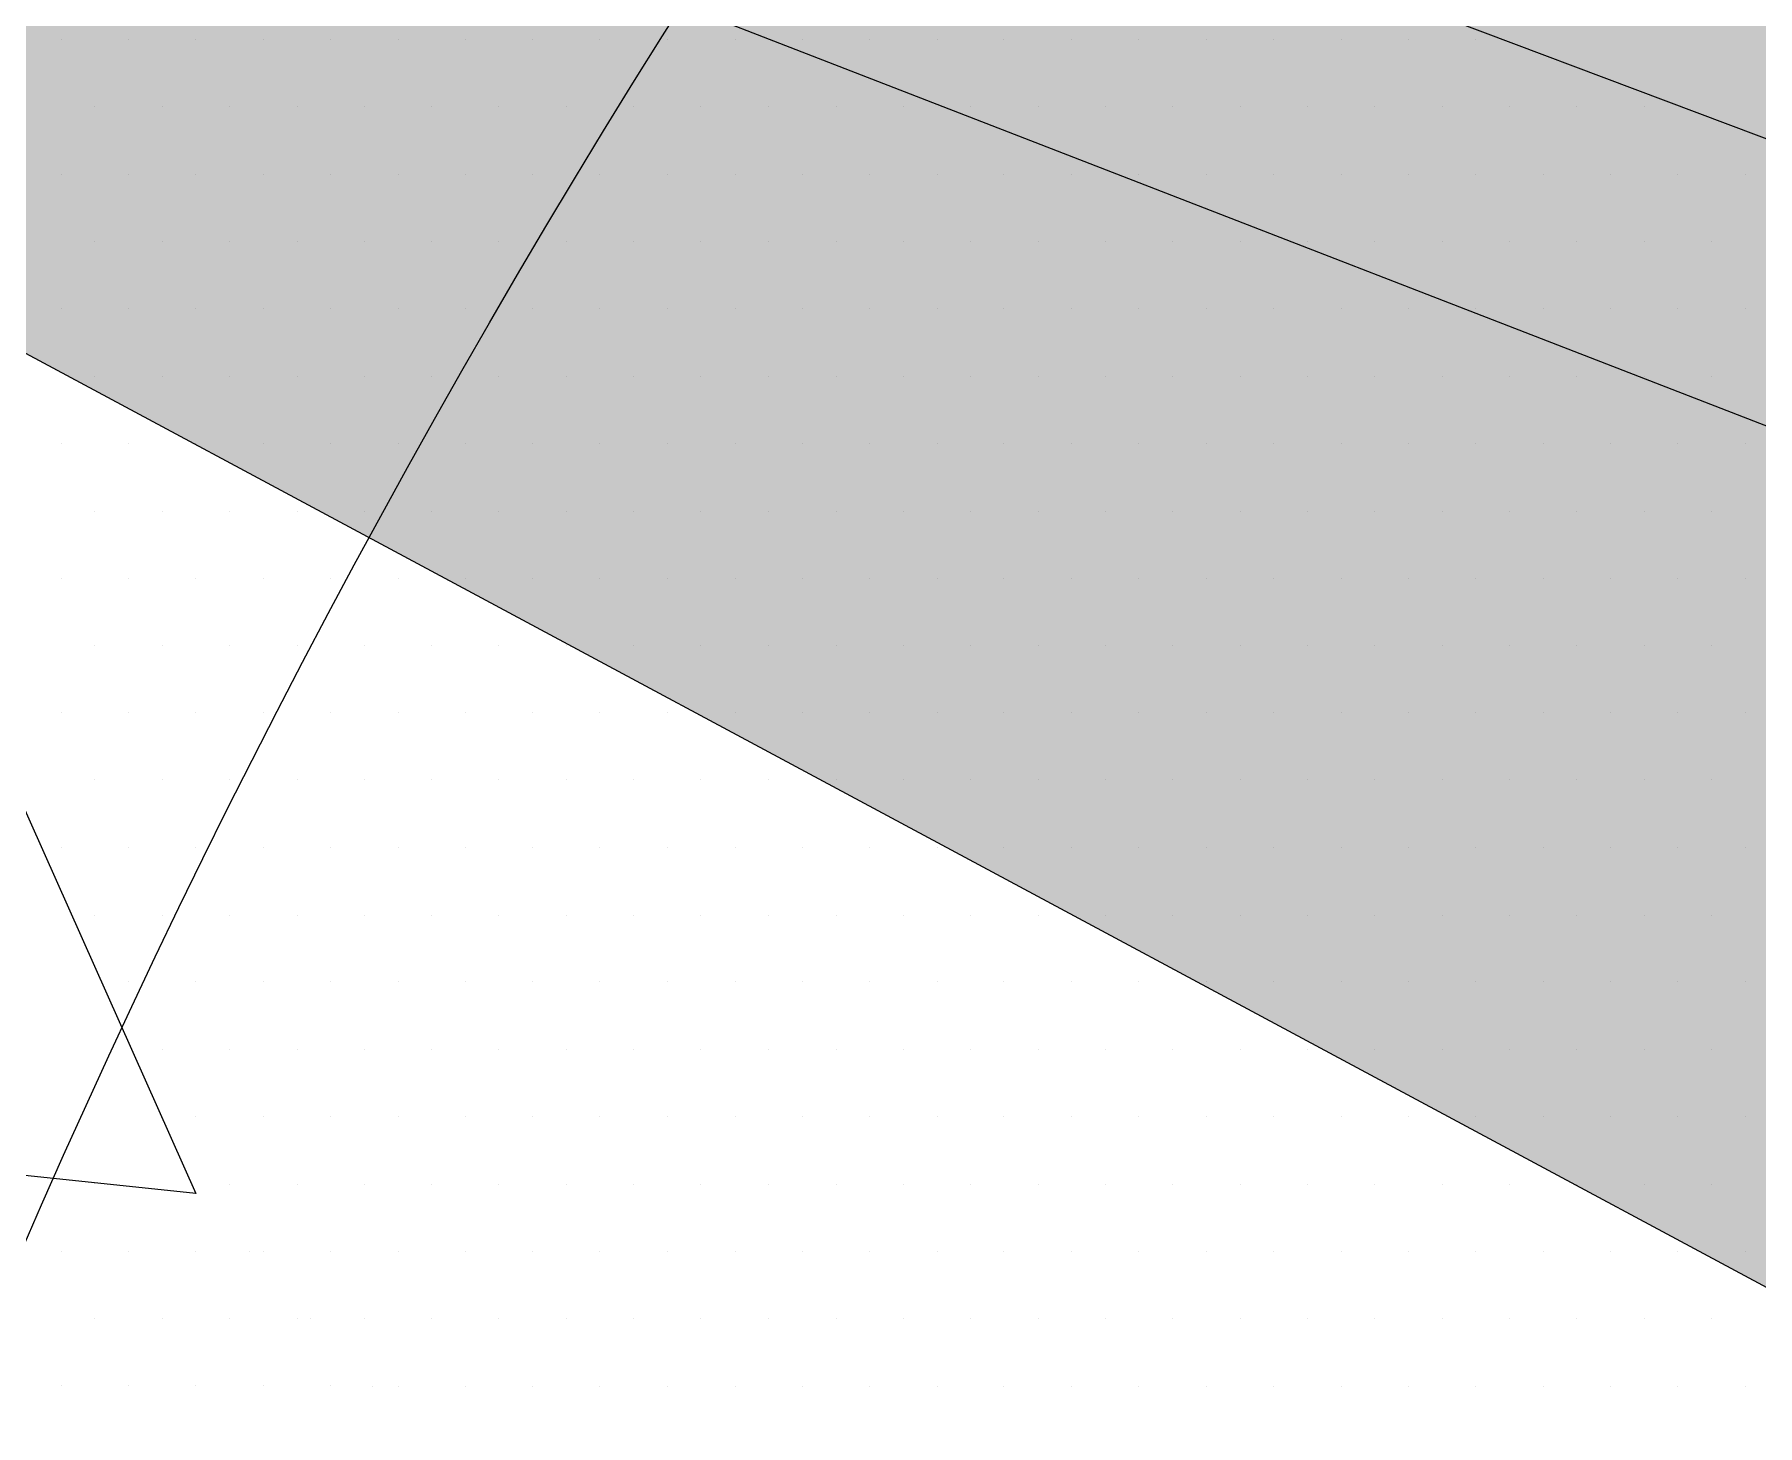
# Paper-space layout 'TOP_A1_00200_01-01-2017_MODELE' of a CAD drawing. Header units: metres. Extents: x 1274 to 2143, y 12 to 312.
# Drawn here: x 1528.098 to 1529.506, y 156.006 to 157.143 of the extents above; entities that cross this region are included whole.
import ezdxf

# ---------------------------------------------------------------- set-up
doc = ezdxf.new("R2010")
doc.units = ezdxf.units.M
doc.header["$LTSCALE"] = 2
doc.set_wipeout_variables(frame=1)
doc.linetypes.add('CACHEX2', pattern=[0.75, 0.5, -0.25])
for name, color, linetype in [('CARTOUCHE', 7, 'Continuous'), ('LOGO', 4, 'Continuous'), ('rosace', 7, 'Continuous')]:
    doc.layers.add(name, color=color, linetype=linetype)

# ---------------------------------------------------------------- blocks, each defined once
blk = doc.blocks.new('A$C715108E3')
at = {"layer": 'LOGO', "color": 131}
for p, q in [((-19.0101, -8.2855), (-19.0101, -8.2855)), ((-18.9188, -8.2855), (-18.9188, -8.2855)), ((-18.8268, -8.2855), (-18.8268, -8.2855)), ((-18.7349, -8.2855), (-18.7349, -8.2855)), ((-18.6431, -8.2855), (-18.6431, -8.2855)), ((-18.5515, -8.2855), (-18.5515, -8.2855)), ((-18.4598, -8.2855), (-18.4598, -8.2855)), ((-18.3678, -8.2855), (-18.3678, -8.2855)), ((-18.2765, -8.2855), (-18.2765, -8.2855)), ((-18.1845, -8.2855), (-18.1845, -8.2855)), ((-18.0925, -8.2855), (-18.0925, -8.2855)), ((-18.0012, -8.2855), (-18.0012, -8.2855)), ((-17.9092, -8.2855), (-17.9092, -8.2855)), ((-17.8174, -8.2855), (-17.8174, -8.2855)), ((-17.7263, -8.2855), (-17.7263, -8.2855)), ((-17.6341, -8.2855), (-17.6341, -8.2855)), ((-17.5424, -8.2855), (-17.5424, -8.2855)), ((-17.4504, -8.2855), (-17.4504, -8.2855)), ((-17.3591, -8.2855), (-17.3591, -8.2855)), ((-17.2671, -8.2855), (-17.2671, -8.2855)), ((-17.1753, -8.2855), (-17.1753, -8.2855)), ((-17.0842, -8.2855), (-17.0842, -8.2855)), ((-18.9643, -8.3777), (-18.9643, -8.3777)), ((-18.8723, -8.3777), (-18.8723, -8.3777)), ((-18.7812, -8.3777), (-18.7812, -8.3777)), ((-18.689, -8.3777), (-18.689, -8.3777)), ((-18.5974, -8.3777), (-18.5974, -8.3777)), ((-18.5056, -8.3777), (-18.5056, -8.3777)), ((-18.4141, -8.3777), (-18.4141, -8.3777)), ((-18.3223, -8.3777), (-18.3223, -8.3777)), ((-18.2302, -8.3777), (-18.2302, -8.3777)), ((-18.139, -8.3777), (-18.139, -8.3777)), ((-18.047, -8.3777), (-18.047, -8.3777)), ((-17.9549, -8.3777), (-17.9549, -8.3777)), ((-17.8637, -8.3777), (-17.8637, -8.3777)), ((-17.7716, -8.3777), (-17.7716, -8.3777)), ((-17.6798, -8.3777), (-17.6798, -8.3777)), ((-17.588, -8.3777), (-17.588, -8.3777)), ((-17.4965, -8.3777), (-17.4965, -8.3777)), ((-17.4047, -8.3777), (-17.4047, -8.3777)), ((-17.3129, -8.3777), (-17.3129, -8.3777)), ((-17.2214, -8.3777), (-17.2214, -8.3777)), ((-17.1296, -8.3777), (-17.1296, -8.3777)), ((-17.0377, -8.3777), (-17.0377, -8.3777)), ((-16.9463, -8.3777), (-16.9463, -8.3777)), ((-16.8544, -8.3777), (-16.8544, -8.3777)), ((-19.0101, -8.4692), (-19.0101, -8.4692)), ((-18.9188, -8.4692), (-18.9188, -8.4692)), ((-18.8268, -8.4692), (-18.8268, -8.4692)), ((-18.7349, -8.4692), (-18.7349, -8.4692)), ((-18.6431, -8.4692), (-18.6431, -8.4692)), ((-18.5515, -8.4692), (-18.5515, -8.4692)), ((-18.4598, -8.4692), (-18.4598, -8.4692)), ((-18.3678, -8.4692), (-18.3678, -8.4692)), ((-18.2765, -8.4692), (-18.2765, -8.4692)), ((-18.1845, -8.4692), (-18.1845, -8.4692)), ((-18.0925, -8.4692), (-18.0925, -8.4692)), ((-18.0012, -8.4692), (-18.0012, -8.4692)), ((-17.9092, -8.4692), (-17.9092, -8.4692)), ((-17.8174, -8.4692), (-17.8174, -8.4692)), ((-17.7263, -8.4692), (-17.7263, -8.4692)), ((-17.6341, -8.4692), (-17.6341, -8.4692)), ((-17.5424, -8.4692), (-17.5424, -8.4692)), ((-17.4504, -8.4692), (-17.4504, -8.4692)), ((-17.3591, -8.4692), (-17.3591, -8.4692)), ((-17.2671, -8.4692), (-17.2671, -8.4692)), ((-17.1753, -8.4692), (-17.1753, -8.4692)), ((-17.0842, -8.4692), (-17.0842, -8.4692)), ((-16.992, -8.4692), (-16.992, -8.4692)), ((-16.9002, -8.4692), (-16.9002, -8.4692)), ((-16.8087, -8.4692), (-16.8087, -8.4692)), ((-16.7169, -8.4692), (-16.7169, -8.4692)), ((-18.9643, -8.5607), (-18.9643, -8.5607)), ((-18.8723, -8.5607), (-18.8723, -8.5607)), ((-18.7812, -8.5607), (-18.7812, -8.5607)), ((-18.689, -8.5607), (-18.689, -8.5607)), ((-18.5974, -8.5607), (-18.5974, -8.5607)), ((-18.5056, -8.5607), (-18.5056, -8.5607)), ((-18.4141, -8.5607), (-18.4141, -8.5607)), ((-18.3223, -8.5607), (-18.3223, -8.5607)), ((-18.2302, -8.5607), (-18.2302, -8.5607)), ((-18.139, -8.5607), (-18.139, -8.5607)), ((-18.047, -8.5607), (-18.047, -8.5607)), ((-17.9549, -8.5607), (-17.9549, -8.5607)), ((-17.8637, -8.5607), (-17.8637, -8.5607)), ((-17.7716, -8.5607), (-17.7716, -8.5607)), ((-17.6798, -8.5607), (-17.6798, -8.5607)), ((-17.588, -8.5607), (-17.588, -8.5607)), ((-17.4965, -8.5607), (-17.4965, -8.5607)), ((-17.4047, -8.5607), (-17.4047, -8.5607)), ((-17.3129, -8.5607), (-17.3129, -8.5607)), ((-17.2214, -8.5607), (-17.2214, -8.5607)), ((-17.1296, -8.5607), (-17.1296, -8.5607)), ((-17.0377, -8.5607), (-17.0377, -8.5607)), ((-16.9463, -8.5607), (-16.9463, -8.5607)), ((-16.8544, -8.5607), (-16.8544, -8.5607)), ((-16.7626, -8.5607), (-16.7626, -8.5607)), ((-19.0101, -8.6529), (-19.0101, -8.6529)), ((-18.9188, -8.6529), (-18.9188, -8.6529)), ((-18.8268, -8.6529), (-18.8268, -8.6529)), ((-18.7349, -8.6529), (-18.7349, -8.6529)), ((-18.6431, -8.6529), (-18.6431, -8.6529)), ((-18.5515, -8.6529), (-18.5515, -8.6529)), ((-18.4598, -8.6529), (-18.4598, -8.6529)), ((-18.3678, -8.6529), (-18.3678, -8.6529)), ((-18.2765, -8.6529), (-18.2765, -8.6529)), ((-18.1845, -8.6529), (-18.1845, -8.6529)), ((-18.0925, -8.6529), (-18.0925, -8.6529)), ((-18.0012, -8.6529), (-18.0012, -8.6529)), ((-17.9092, -8.6529), (-17.9092, -8.6529)), ((-17.8174, -8.6529), (-17.8174, -8.6529)), ((-17.7263, -8.6529), (-17.7263, -8.6529)), ((-17.6341, -8.6529), (-17.6341, -8.6529)), ((-17.5424, -8.6529), (-17.5424, -8.6529)), ((-17.4504, -8.6529), (-17.4504, -8.6529)), ((-17.3591, -8.6529), (-17.3591, -8.6529)), ((-17.2671, -8.6529), (-17.2671, -8.6529)), ((-17.1753, -8.6529), (-17.1753, -8.6529)), ((-17.0842, -8.6529), (-17.0842, -8.6529)), ((-16.992, -8.6529), (-16.992, -8.6529)), ((-16.9002, -8.6529), (-16.9002, -8.6529)), ((-16.8087, -8.6529), (-16.8087, -8.6529)), ((-16.7169, -8.6529), (-16.7169, -8.6529)), ((-18.9643, -8.7445), (-18.9643, -8.7445)), ((-18.8723, -8.7445), (-18.8723, -8.7445)), ((-18.7812, -8.7445), (-18.7812, -8.7445)), ((-18.689, -8.7445), (-18.689, -8.7445)), ((-18.5974, -8.7445), (-18.5974, -8.7445)), ((-18.5056, -8.7445), (-18.5056, -8.7445)), ((-18.4141, -8.7445), (-18.4141, -8.7445)), ((-18.3223, -8.7445), (-18.3223, -8.7445)), ((-18.2302, -8.7445), (-18.2302, -8.7445)), ((-18.139, -8.7445), (-18.139, -8.7445)), ((-18.047, -8.7445), (-18.047, -8.7445)), ((-17.9549, -8.7445), (-17.9549, -8.7445)), ((-17.8637, -8.7445), (-17.8637, -8.7445)), ((-17.7716, -8.7445), (-17.7716, -8.7445)), ((-17.6798, -8.7445), (-17.6798, -8.7445)), ((-17.588, -8.7445), (-17.588, -8.7445)), ((-17.4965, -8.7445), (-17.4965, -8.7445)), ((-17.4047, -8.7445), (-17.4047, -8.7445)), ((-17.3129, -8.7445), (-17.3129, -8.7445)), ((-17.2214, -8.7445), (-17.2214, -8.7445)), ((-17.1296, -8.7445), (-17.1296, -8.7445)), ((-17.0377, -8.7445), (-17.0377, -8.7445)), ((-16.9463, -8.7445), (-16.9463, -8.7445)), ((-16.8544, -8.7445), (-16.8544, -8.7445)), ((-16.7626, -8.7445), (-16.7626, -8.7445)), ((-19.0101, -8.8356), (-19.0101, -8.8356)), ((-18.9188, -8.8356), (-18.9188, -8.8356)), ((-18.8268, -8.8356), (-18.8268, -8.8356)), ((-18.7349, -8.8356), (-18.7349, -8.8356)), ((-18.6431, -8.8356), (-18.6431, -8.8356)), ((-18.5515, -8.8356), (-18.5515, -8.8356)), ((-18.4598, -8.8356), (-18.4598, -8.8356)), ((-18.3678, -8.8356), (-18.3678, -8.8356)), ((-18.2765, -8.8356), (-18.2765, -8.8356)), ((-18.1845, -8.8356), (-18.1845, -8.8356)), ((-18.0925, -8.8356), (-18.0925, -8.8356)), ((-18.0012, -8.8356), (-18.0012, -8.8356)), ((-17.9092, -8.8356), (-17.9092, -8.8356)), ((-17.8174, -8.8356), (-17.8174, -8.8356)), ((-17.7263, -8.8356), (-17.7263, -8.8356)), ((-17.6341, -8.8356), (-17.6341, -8.8356)), ((-17.5424, -8.8356), (-17.5424, -8.8356)), ((-17.4504, -8.8356), (-17.4504, -8.8356)), ((-17.3591, -8.8356), (-17.3591, -8.8356)), ((-17.2671, -8.8356), (-17.2671, -8.8356)), ((-17.1753, -8.8356), (-17.1753, -8.8356)), ((-17.0842, -8.8356), (-17.0842, -8.8356)), ((-16.992, -8.8356), (-16.992, -8.8356)), ((-16.9002, -8.8356), (-16.9002, -8.8356)), ((-16.8087, -8.8356), (-16.8087, -8.8356)), ((-16.7169, -8.8356), (-16.7169, -8.8356)), ((-18.9643, -8.9282), (-18.9643, -8.9282)), ((-18.8723, -8.9282), (-18.8723, -8.9282)), ((-18.7812, -8.9282), (-18.7812, -8.9282)), ((-18.689, -8.9282), (-18.689, -8.9282)), ((-18.5974, -8.9282), (-18.5974, -8.9282)), ((-18.5056, -8.9282), (-18.5056, -8.9282)), ((-18.4141, -8.9282), (-18.4141, -8.9282)), ((-18.3223, -8.9282), (-18.3223, -8.9282)), ((-18.2302, -8.9282), (-18.2302, -8.9282)), ((-18.139, -8.9282), (-18.139, -8.9282)), ((-18.047, -8.9282), (-18.047, -8.9282)), ((-17.9549, -8.9282), (-17.9549, -8.9282)), ((-17.8637, -8.9282), (-17.8637, -8.9282)), ((-17.7716, -8.9282), (-17.7716, -8.9282)), ((-17.6798, -8.9282), (-17.6798, -8.9282)), ((-17.588, -8.9282), (-17.588, -8.9282)), ((-17.4965, -8.9282), (-17.4965, -8.9282)), ((-17.4047, -8.9282), (-17.4047, -8.9282)), ((-17.3129, -8.9282), (-17.3129, -8.9282)), ((-17.2214, -8.9282), (-17.2214, -8.9282)), ((-17.1296, -8.9282), (-17.1296, -8.9282)), ((-17.0377, -8.9282), (-17.0377, -8.9282)), ((-16.9463, -8.9282), (-16.9463, -8.9282)), ((-16.8544, -8.9282), (-16.8544, -8.9282)), ((-16.7626, -8.9282), (-16.7626, -8.9282)), ((-19.0101, -9.0196), (-19.0101, -9.0196)), ((-18.9188, -9.0196), (-18.9188, -9.0196)), ((-18.8268, -9.0196), (-18.8268, -9.0196)), ((-18.7349, -9.0196), (-18.7349, -9.0196)), ((-18.6431, -9.0196), (-18.6431, -9.0196)), ((-18.5515, -9.0196), (-18.5515, -9.0196)), ((-18.4598, -9.0196), (-18.4598, -9.0196)), ((-18.3678, -9.0196), (-18.3678, -9.0196)), ((-18.2765, -9.0196), (-18.2765, -9.0196)), ((-18.1845, -9.0196), (-18.1845, -9.0196)), ((-18.0925, -9.0196), (-18.0925, -9.0196)), ((-18.0012, -9.0196), (-18.0012, -9.0196)), ((-17.9092, -9.0196), (-17.9092, -9.0196)), ((-17.8174, -9.0196), (-17.8174, -9.0196)), ((-17.7263, -9.0196), (-17.7263, -9.0196)), ((-17.6341, -9.0196), (-17.6341, -9.0196)), ((-17.5424, -9.0196), (-17.5424, -9.0196)), ((-17.4504, -9.0196), (-17.4504, -9.0196)), ((-17.3591, -9.0196), (-17.3591, -9.0196)), ((-17.2671, -9.0196), (-17.2671, -9.0196)), ((-17.1753, -9.0196), (-17.1753, -9.0196)), ((-17.0842, -9.0196), (-17.0842, -9.0196)), ((-16.992, -9.0196), (-16.992, -9.0196)), ((-16.9002, -9.0196), (-16.9002, -9.0196)), ((-16.8087, -9.0196), (-16.8087, -9.0196)), ((-16.7169, -9.0196), (-16.7169, -9.0196)), ((-18.9643, -9.1109), (-18.9643, -9.1109)), ((-18.8723, -9.1109), (-18.8723, -9.1109)), ((-18.7812, -9.1109), (-18.7812, -9.1109)), ((-18.689, -9.1109), (-18.689, -9.1109)), ((-18.5974, -9.1109), (-18.5974, -9.1109)), ((-18.5056, -9.1109), (-18.5056, -9.1109)), ((-18.4141, -9.1109), (-18.4141, -9.1109)), ((-18.3223, -9.1109), (-18.3223, -9.1109)), ((-18.2302, -9.1109), (-18.2302, -9.1109)), ((-18.139, -9.1109), (-18.139, -9.1109)), ((-18.047, -9.1109), (-18.047, -9.1109)), ((-17.9549, -9.1109), (-17.9549, -9.1109)), ((-17.8637, -9.1109), (-17.8637, -9.1109)), ((-17.7716, -9.1109), (-17.7716, -9.1109)), ((-17.6798, -9.1109), (-17.6798, -9.1109)), ((-17.588, -9.1109), (-17.588, -9.1109)), ((-17.4965, -9.1109), (-17.4965, -9.1109)), ((-17.4047, -9.1109), (-17.4047, -9.1109)), ((-17.3129, -9.1109), (-17.3129, -9.1109)), ((-17.2214, -9.1109), (-17.2214, -9.1109)), ((-17.1296, -9.1109), (-17.1296, -9.1109)), ((-17.0377, -9.1109), (-17.0377, -9.1109)), ((-16.9463, -9.1109), (-16.9463, -9.1109)), ((-16.8544, -9.1109), (-16.8544, -9.1109)), ((-16.7626, -9.1109), (-16.7626, -9.1109)), ((-19.0101, -9.2033), (-19.0101, -9.2033)), ((-18.9188, -9.2033), (-18.9188, -9.2033)), ((-18.8268, -9.2033), (-18.8268, -9.2033)), ((-18.7349, -9.2033), (-18.7349, -9.2033)), ((-18.6431, -9.2033), (-18.6431, -9.2033)), ((-18.5515, -9.2033), (-18.5515, -9.2033)), ((-18.4598, -9.2033), (-18.4598, -9.2033)), ((-18.3678, -9.2033), (-18.3678, -9.2033)), ((-18.2765, -9.2033), (-18.2765, -9.2033)), ((-18.1845, -9.2033), (-18.1845, -9.2033)), ((-18.0925, -9.2033), (-18.0925, -9.2033)), ((-18.0012, -9.2033), (-18.0012, -9.2033)), ((-17.9092, -9.2033), (-17.9092, -9.2033)), ((-17.8174, -9.2033), (-17.8174, -9.2033)), ((-17.7263, -9.2033), (-17.7263, -9.2033)), ((-17.6341, -9.2033), (-17.6341, -9.2033)), ((-17.5424, -9.2033), (-17.5424, -9.2033)), ((-17.4504, -9.2033), (-17.4504, -9.2033)), ((-17.3591, -9.2033), (-17.3591, -9.2033)), ((-17.2671, -9.2033), (-17.2671, -9.2033)), ((-17.1753, -9.2033), (-17.1753, -9.2033)), ((-17.0842, -9.2033), (-17.0842, -9.2033)), ((-16.992, -9.2033), (-16.992, -9.2033)), ((-16.9002, -9.2033), (-16.9002, -9.2033)), ((-16.8087, -9.2033), (-16.8087, -9.2033)), ((-16.7169, -9.2033), (-16.7169, -9.2033)), ((-18.9643, -9.2946), (-18.9643, -9.2946)), ((-18.8723, -9.2946), (-18.8723, -9.2946)), ((-18.7812, -9.2946), (-18.7812, -9.2946)), ((-18.689, -9.2946), (-18.689, -9.2946)), ((-18.5974, -9.2946), (-18.5974, -9.2946)), ((-18.5056, -9.2946), (-18.5056, -9.2946)), ((-18.4141, -9.2946), (-18.4141, -9.2946)), ((-18.3223, -9.2946), (-18.3223, -9.2946)), ((-18.2302, -9.2946), (-18.2302, -9.2946)), ((-18.139, -9.2946), (-18.139, -9.2946)), ((-18.047, -9.2946), (-18.047, -9.2946)), ((-17.9549, -9.2946), (-17.9549, -9.2946)), ((-17.8637, -9.2946), (-17.8637, -9.2946)), ((-17.7716, -9.2946), (-17.7716, -9.2946)), ((-17.6798, -9.2946), (-17.6798, -9.2946)), ((-17.588, -9.2946), (-17.588, -9.2946)), ((-17.4965, -9.2946), (-17.4965, -9.2946)), ((-17.4047, -9.2946), (-17.4047, -9.2946)), ((-17.3129, -9.2946), (-17.3129, -9.2946)), ((-17.2214, -9.2946), (-17.2214, -9.2946)), ((-17.1296, -9.2946), (-17.1296, -9.2946)), ((-17.0377, -9.2946), (-17.0377, -9.2946)), ((-16.9463, -9.2946), (-16.9463, -9.2946)), ((-16.8544, -9.2946), (-16.8544, -9.2946)), ((-16.7626, -9.2946), (-16.7626, -9.2946)), ((-19.0374, -9.387), (-19.0374, -9.387)), ((-19.0101, -9.387), (-19.0101, -9.387)), ((-18.9188, -9.387), (-18.9188, -9.387)), ((-18.8268, -9.387), (-18.8268, -9.387)), ((-18.7349, -9.387), (-18.7349, -9.387)), ((-18.6431, -9.387), (-18.6431, -9.387)), ((-18.5515, -9.387), (-18.5515, -9.387)), ((-18.4598, -9.387), (-18.4598, -9.387)), ((-18.3678, -9.387), (-18.3678, -9.387)), ((-18.2765, -9.387), (-18.2765, -9.387)), ((-18.1845, -9.387), (-18.1845, -9.387)), ((-18.0925, -9.387), (-18.0925, -9.387)), ((-18.0012, -9.387), (-18.0012, -9.387)), ((-17.9092, -9.387), (-17.9092, -9.387)), ((-17.8174, -9.387), (-17.8174, -9.387)), ((-17.7263, -9.387), (-17.7263, -9.387)), ((-17.6341, -9.387), (-17.6341, -9.387)), ((-17.5424, -9.387), (-17.5424, -9.387)), ((-17.4504, -9.387), (-17.4504, -9.387)), ((-17.3591, -9.387), (-17.3591, -9.387)), ((-17.2671, -9.387), (-17.2671, -9.387)), ((-17.1753, -9.387), (-17.1753, -9.387)), ((-17.0842, -9.387), (-17.0842, -9.387)), ((-16.992, -9.387), (-16.992, -9.387)), ((-16.9002, -9.387), (-16.9002, -9.387)), ((-16.8087, -9.387), (-16.8087, -9.387)), ((-16.7169, -9.387), (-16.7169, -9.387)), ((-18.9966, -9.4786), (-18.9966, -9.4786)), ((-18.9643, -9.4786), (-18.9643, -9.4786)), ((-18.8723, -9.4786), (-18.8723, -9.4786)), ((-18.7812, -9.4786), (-18.7812, -9.4786)), ((-18.689, -9.4786), (-18.689, -9.4786)), ((-18.5974, -9.4786), (-18.5974, -9.4786)), ((-18.5056, -9.4786), (-18.5056, -9.4786)), ((-18.4141, -9.4786), (-18.4141, -9.4786)), ((-18.3223, -9.4786), (-18.3223, -9.4786)), ((-18.2302, -9.4786), (-18.2302, -9.4786)), ((-18.139, -9.4786), (-18.139, -9.4786)), ((-18.047, -9.4786), (-18.047, -9.4786)), ((-17.9549, -9.4786), (-17.9549, -9.4786)), ((-17.8637, -9.4786), (-17.8637, -9.4786)), ((-17.7716, -9.4786), (-17.7716, -9.4786)), ((-17.6798, -9.4786), (-17.6798, -9.4786)), ((-17.588, -9.4786), (-17.588, -9.4786)), ((-17.4965, -9.4786), (-17.4965, -9.4786)), ((-17.4047, -9.4786), (-17.4047, -9.4786)), ((-17.3129, -9.4786), (-17.3129, -9.4786)), ((-17.2214, -9.4786), (-17.2214, -9.4786)), ((-17.1296, -9.4786), (-17.1296, -9.4786)), ((-17.0377, -9.4786), (-17.0377, -9.4786)), ((-16.9463, -9.4786), (-16.9463, -9.4786)), ((-16.8544, -9.4786), (-16.8544, -9.4786)), ((-16.7626, -9.4786), (-16.7626, -9.4786)), ((-18.9553, -9.5697), (-18.9553, -9.5697)), ((-18.9188, -9.5697), (-18.9188, -9.5697)), ((-18.8268, -9.5697), (-18.8268, -9.5697)), ((-18.7349, -9.5697), (-18.7349, -9.5697)), ((-18.6431, -9.5697), (-18.6431, -9.5697)), ((-18.5515, -9.5697), (-18.5515, -9.5697)), ((-18.4598, -9.5697), (-18.4598, -9.5697)), ((-18.3678, -9.5697), (-18.3678, -9.5697)), ((-18.2765, -9.5697), (-18.2765, -9.5697)), ((-18.1845, -9.5697), (-18.1845, -9.5697)), ((-18.0925, -9.5697), (-18.0925, -9.5697)), ((-18.0012, -9.5697), (-18.0012, -9.5697)), ((-17.9092, -9.5697), (-17.9092, -9.5697)), ((-17.8174, -9.5697), (-17.8174, -9.5697)), ((-17.7263, -9.5697), (-17.7263, -9.5697)), ((-17.6341, -9.5697), (-17.6341, -9.5697)), ((-17.5424, -9.5697), (-17.5424, -9.5697)), ((-17.4504, -9.5697), (-17.4504, -9.5697)), ((-17.3591, -9.5697), (-17.3591, -9.5697)), ((-17.2671, -9.5697), (-17.2671, -9.5697)), ((-17.1753, -9.5697), (-17.1753, -9.5697)), ((-17.0842, -9.5697), (-17.0842, -9.5697)), ((-16.992, -9.5697), (-16.992, -9.5697)), ((-16.9002, -9.5697), (-16.9002, -9.5697)), ((-16.8087, -9.5697), (-16.8087, -9.5697)), ((-16.7169, -9.5697), (-16.7169, -9.5697)), ((-18.9145, -9.6623), (-18.9145, -9.6623)), ((-18.8723, -9.6623), (-18.8723, -9.6623)), ((-18.7812, -9.6623), (-18.7812, -9.6623)), ((-18.689, -9.6623), (-18.689, -9.6623)), ((-18.5974, -9.6623), (-18.5974, -9.6623)), ((-18.5056, -9.6623), (-18.5056, -9.6623)), ((-18.4141, -9.6623), (-18.4141, -9.6623)), ((-18.3223, -9.6623), (-18.3223, -9.6623)), ((-18.2302, -9.6623), (-18.2302, -9.6623)), ((-18.139, -9.6623), (-18.139, -9.6623)), ((-18.047, -9.6623), (-18.047, -9.6623)), ((-17.9549, -9.6623), (-17.9549, -9.6623)), ((-17.8637, -9.6623), (-17.8637, -9.6623)), ((-17.7716, -9.6623), (-17.7716, -9.6623)), ((-17.6798, -9.6623), (-17.6798, -9.6623)), ((-17.588, -9.6623), (-17.588, -9.6623)), ((-17.4965, -9.6623), (-17.4965, -9.6623)), ((-17.4047, -9.6623), (-17.4047, -9.6623)), ((-17.3129, -9.6623), (-17.3129, -9.6623)), ((-17.2214, -9.6623), (-17.2214, -9.6623)), ((-17.1296, -9.6623), (-17.1296, -9.6623)), ((-17.0377, -9.6623), (-17.0377, -9.6623)), ((-16.9463, -9.6623), (-16.9463, -9.6623)), ((-16.8544, -9.6623), (-16.8544, -9.6623)), ((-16.7626, -9.6623), (-16.7626, -9.6623)), ((-18.8736, -9.7535), (-18.8736, -9.7535)), ((-18.8268, -9.7535), (-18.8268, -9.7535)), ((-18.7349, -9.7535), (-18.7349, -9.7535)), ((-18.6431, -9.7535), (-18.6431, -9.7535)), ((-18.5515, -9.7535), (-18.5515, -9.7535)), ((-18.4598, -9.7535), (-18.4598, -9.7535)), ((-18.3678, -9.7535), (-18.3678, -9.7535)), ((-18.2765, -9.7535), (-18.2765, -9.7535)), ((-18.1845, -9.7535), (-18.1845, -9.7535)), ((-18.0925, -9.7535), (-18.0925, -9.7535)), ((-18.0012, -9.7535), (-18.0012, -9.7535)), ((-17.9092, -9.7535), (-17.9092, -9.7535)), ((-17.8174, -9.7535), (-17.8174, -9.7535)), ((-17.7263, -9.7535), (-17.7263, -9.7535)), ((-17.6341, -9.7535), (-17.6341, -9.7535)), ((-17.5424, -9.7535), (-17.5424, -9.7535)), ((-17.4504, -9.7535), (-17.4504, -9.7535)), ((-17.3591, -9.7535), (-17.3591, -9.7535)), ((-17.2671, -9.7535), (-17.2671, -9.7535)), ((-17.1753, -9.7535), (-17.1753, -9.7535)), ((-17.0842, -9.7535), (-17.0842, -9.7535)), ((-16.992, -9.7535), (-16.992, -9.7535)), ((-16.9002, -9.7535), (-16.9002, -9.7535)), ((-16.8087, -9.7535), (-16.8087, -9.7535)), ((-16.7169, -9.7535), (-16.7169, -9.7535)), ((-18.9643, -9.8448), (-18.9643, -9.8448)), ((-18.8328, -9.8452), (-18.8328, -9.8452)), ((-18.7812, -9.8452), (-18.7812, -9.8452)), ((-18.689, -9.8452), (-18.689, -9.8452)), ((-18.5974, -9.8452), (-18.5974, -9.8452)), ((-18.5056, -9.8452), (-18.5056, -9.8452)), ((-18.4141, -9.8452), (-18.4141, -9.8452)), ((-18.3223, -9.8452), (-18.3223, -9.8452)), ((-18.2302, -9.8452), (-18.2302, -9.8452)), ((-18.139, -9.8452), (-18.139, -9.8452)), ((-18.047, -9.8452), (-18.047, -9.8452)), ((-17.9549, -9.8452), (-17.9549, -9.8452)), ((-17.8637, -9.8452), (-17.8637, -9.8452)), ((-17.7716, -9.8452), (-17.7716, -9.8452)), ((-17.6798, -9.8452), (-17.6798, -9.8452)), ((-17.588, -9.8452), (-17.588, -9.8452)), ((-17.4965, -9.8452), (-17.4965, -9.8452)), ((-17.4047, -9.8452), (-17.4047, -9.8452)), ((-17.3129, -9.8452), (-17.3129, -9.8452)), ((-17.2214, -9.8452), (-17.2214, -9.8452)), ((-17.1296, -9.8452), (-17.1296, -9.8452)), ((-17.0377, -9.8452), (-17.0377, -9.8452)), ((-16.9463, -9.8452), (-16.9463, -9.8452)), ((-16.8544, -9.8452), (-16.8544, -9.8452)), ((-16.7626, -9.8452), (-16.7626, -9.8452)), ((-19.0099, -9.9374), (-19.0099, -9.9374)), ((-18.9186, -9.9374), (-18.9186, -9.9374)), ((-18.8268, -9.9374), (-18.8268, -9.9374)), ((-18.7544, -9.9374), (-18.7544, -9.9374)), ((-18.7349, -9.9374), (-18.7349, -9.9374)), ((-18.6431, -9.9374), (-18.6431, -9.9374)), ((-18.5515, -9.9374), (-18.5515, -9.9374)), ((-18.4598, -9.9374), (-18.4598, -9.9374)), ((-18.3678, -9.9374), (-18.3678, -9.9374)), ((-18.2765, -9.9374), (-18.2765, -9.9374)), ((-18.1845, -9.9374), (-18.1845, -9.9374)), ((-18.0925, -9.9374), (-18.0925, -9.9374)), ((-18.0012, -9.9374), (-18.0012, -9.9374)), ((-17.9092, -9.9374), (-17.9092, -9.9374)), ((-17.8174, -9.9374), (-17.8174, -9.9374)), ((-17.7263, -9.9374), (-17.7263, -9.9374)), ((-17.6341, -9.9374), (-17.6341, -9.9374)), ((-17.5424, -9.9374), (-17.5424, -9.9374)), ((-17.4504, -9.9374), (-17.4504, -9.9374)), ((-17.3591, -9.9374), (-17.3591, -9.9374)), ((-17.2671, -9.9374), (-17.2671, -9.9374)), ((-17.1753, -9.9374), (-17.1753, -9.9374)), ((-17.0842, -9.9374), (-17.0842, -9.9374)), ((-16.992, -9.9374), (-16.992, -9.9374)), ((-16.9002, -9.9374), (-16.9002, -9.9374)), ((-16.8087, -9.9374), (-16.8087, -9.9374)), ((-16.7169, -9.9374), (-16.7169, -9.9374)), ((-18.9643, -10.0289), (-18.9643, -10.0289)), ((-18.8725, -10.0289), (-18.8725, -10.0289)), ((-18.7811, -10.0289), (-18.7811, -10.0289)), ((-18.689, -10.0289), (-18.689, -10.0289)), ((-18.6707, -10.0289), (-18.6707, -10.0289)), ((-18.5974, -10.0289), (-18.5974, -10.0289)), ((-18.5056, -10.0289), (-18.5056, -10.0289)), ((-18.4141, -10.0289), (-18.4141, -10.0289)), ((-18.3223, -10.0289), (-18.3223, -10.0289)), ((-18.2302, -10.0289), (-18.2302, -10.0289)), ((-18.139, -10.0289), (-18.139, -10.0289)), ((-18.047, -10.0289), (-18.047, -10.0289)), ((-17.9549, -10.0289), (-17.9549, -10.0289)), ((-17.8637, -10.0289), (-17.8637, -10.0289)), ((-17.7716, -10.0289), (-17.7716, -10.0289)), ((-17.6798, -10.0289), (-17.6798, -10.0289)), ((-17.588, -10.0289), (-17.588, -10.0289)), ((-17.4965, -10.0289), (-17.4965, -10.0289)), ((-17.4047, -10.0289), (-17.4047, -10.0289)), ((-17.3129, -10.0289), (-17.3129, -10.0289)), ((-17.2214, -10.0289), (-17.2214, -10.0289)), ((-17.1296, -10.0289), (-17.1296, -10.0289)), ((-17.0377, -10.0289), (-17.0377, -10.0289)), ((-16.9463, -10.0289), (-16.9463, -10.0289)), ((-16.8544, -10.0289), (-16.8544, -10.0289)), ((-16.7626, -10.0289), (-16.7626, -10.0289)), ((-19.0099, -10.1201), (-19.0099, -10.1201)), ((-18.9186, -10.1201), (-18.9186, -10.1201)), ((-18.8268, -10.1201), (-18.8268, -10.1201)), ((-18.7349, -10.1201), (-18.7349, -10.1201)), ((-18.6429, -10.1201), (-18.6429, -10.1201)), ((-18.5865, -10.1203), (-18.5865, -10.1203)), ((-18.5515, -10.1203), (-18.5515, -10.1203)), ((-18.4598, -10.1203), (-18.4598, -10.1203)), ((-18.3678, -10.1203), (-18.3678, -10.1203)), ((-18.2765, -10.1203), (-18.2765, -10.1203)), ((-18.1845, -10.1203), (-18.1845, -10.1203)), ((-18.0925, -10.1203), (-18.0925, -10.1203)), ((-18.0012, -10.1203), (-18.0012, -10.1203)), ((-17.9092, -10.1203), (-17.9092, -10.1203)), ((-17.8174, -10.1203), (-17.8174, -10.1203)), ((-17.7263, -10.1203), (-17.7263, -10.1203)), ((-17.6341, -10.1203), (-17.6341, -10.1203)), ((-17.5424, -10.1203), (-17.5424, -10.1203)), ((-17.4504, -10.1203), (-17.4504, -10.1203)), ((-17.3591, -10.1203), (-17.3591, -10.1203)), ((-17.2671, -10.1203), (-17.2671, -10.1203)), ((-17.1753, -10.1203), (-17.1753, -10.1203)), ((-17.0842, -10.1203), (-17.0842, -10.1203)), ((-16.992, -10.1203), (-16.992, -10.1203)), ((-16.9002, -10.1203), (-16.9002, -10.1203)), ((-16.8087, -10.1203), (-16.8087, -10.1203)), ((-16.7169, -10.1203), (-16.7169, -10.1203))]:
    blk.add_line(p, q, dxfattribs=at)
blk.add_lwpolyline([(-13.4372, -9.6448), (-17.1584, -8.2441), (-18.0286, -7.9298), (-18.0526, -7.5674), (-19.5918, -4.1428), (-19.9715, -4.6917), (-20.3358, -5.3705), (-20.5244, -6.0493), (-18.8268, -9.8581), (-21.759, -9.5491), (-21.8471, -10.1027), (-21.9097, -10.8565), (-21.9352, -11.1957), (-19.0429, -11.5482), (-21.5982, -15.1374), (-21.3595, -15.879), (-21.1447, -16.5576), (-21.0193, -16.9601), (-20.5289, -16.3696), (-17.1333, -11.706), (-13.6302, -12.0681)], dxfattribs=at)
blk = doc.blocks.new('A$C581E6685')
at = {"layer": 'rosace'}
for color, points in [(40, [(-56.2481, 30.5655), (-39.8519, 24.2064), (-40.7961, 26.4076)]), (32, [(-39.8519, 24.2064), (-42.1559, 23.0023), (-56.2481, 30.5655)])]:
    blk.add_hatch(color=color, dxfattribs=at).paths.add_polyline_path(points)
at = {"layer": 'rosace', "color": 40}
blk.add_lwpolyline([(-56.2481, 30.5655), (-39.8519, 24.2064), (-40.7961, 26.4076)], close=True, dxfattribs=at)
at = {"layer": 'rosace', "color": 32}
blk.add_lwpolyline([(-39.8519, 24.2064), (-42.1559, 23.0023), (-56.2481, 30.5655)], close=True, dxfattribs=at)
at = {"layer": 'rosace', "color": 32, "linetype": 'CACHEX2', "ltscale": 1.5}
blk.add_ellipse((-38.0538, 23.8138), major_axis=(-19.0311, -3.534), ratio=0.590567, dxfattribs=at)
at = {"layer": 'rosace', "color": 32}
blk.add_ellipse((-37.6144, 23.8499), major_axis=(-13.5768, -4.2839), ratio=0.791971, dxfattribs=at)
at = {"layer": 'CARTOUCHE'}
blk.add_blockref('A$C715108E3', (-31.6739, 36.3189), dxfattribs=at)
blk = doc.blocks.new('A$C4D68259D')
blk.add_wipeout([(0, 25.6223), (0.1652, 26.7367), (0.7383, 27.8861), (1.6708, 28.7909), (2.8466, 29.3316), (3.5435, 29.4509), (3.5435, 29.4509), (94.9287, 29.4623), (96.0552, 29.2902), (97.2167, 28.6987), (97.7035, 28.2661), (98.0951, 27.7798), (98.6162, 26.658), (98.7362, 26.0362), (98.7516, 25.8527), (98.7585, 3.8387), (98.5719, 2.6574), (98.0189, 1.5743), (97.5848, 1.0765), (97.1232, 0.6959), (95.9338, 0.1366), (95.4142, 0.0321), (95.1105, 0.0048), (3.7555, 0.0009), (2.7133, 0.169), (1.5147, 0.7841), (0.6714, 1.6707), (0.147, 2.7876), (0.0063, 3.6209)]).dxf.layer = 'CARTOUCHE'
at = {"layer": 'CARTOUCHE'}
blk.add_rational_spline([(0, 25.6223), (0, 14.7312), (0, 3.84), (0, 0), (3.84, 0), (49.3793, 0), (94.9185, 0), (98.7585, 0), (98.7585, 3.84), (98.7585, 14.7312), (98.7585, 25.6223), (98.7585, 29.4623), (94.9185, 29.4623), (49.3793, 29.4623), (3.84, 29.4623), (0, 29.4623), (0, 25.6223)], [1, 1, 1, 0.707106781187, 1, 1, 1, 0.707106781187, 1, 1, 1, 0.707106781187, 1, 1, 1, 0.707106781187, 1], degree=2, knots=[0, 0, 0, 1, 1, 2.570796, 2.570796, 3.570796, 3.570796, 5.141593, 5.141593, 6.141593, 6.141593, 7.712389, 7.712389, 8.712389, 8.712389, 10.283185, 10.283185, 10.283185], dxfattribs=at)
at = {"layer": 'CARTOUCHE', "xscale": 0.6, "yscale": 0.6, "zscale": 0.6}
blk.add_blockref('A$C581E6685', (37.2707, 1.3806), dxfattribs=at)

psp = doc.layouts.new('TOP_A1_00200_01-01-2017_MODELE')

# ---------------------------------------------------------------- block references
at = {"layer": 'rosace'}
psp.add_blockref('A$C4D68259D', (1521.2598, 138.9386), dxfattribs=at)

doc.saveas('drawing.dxf')
